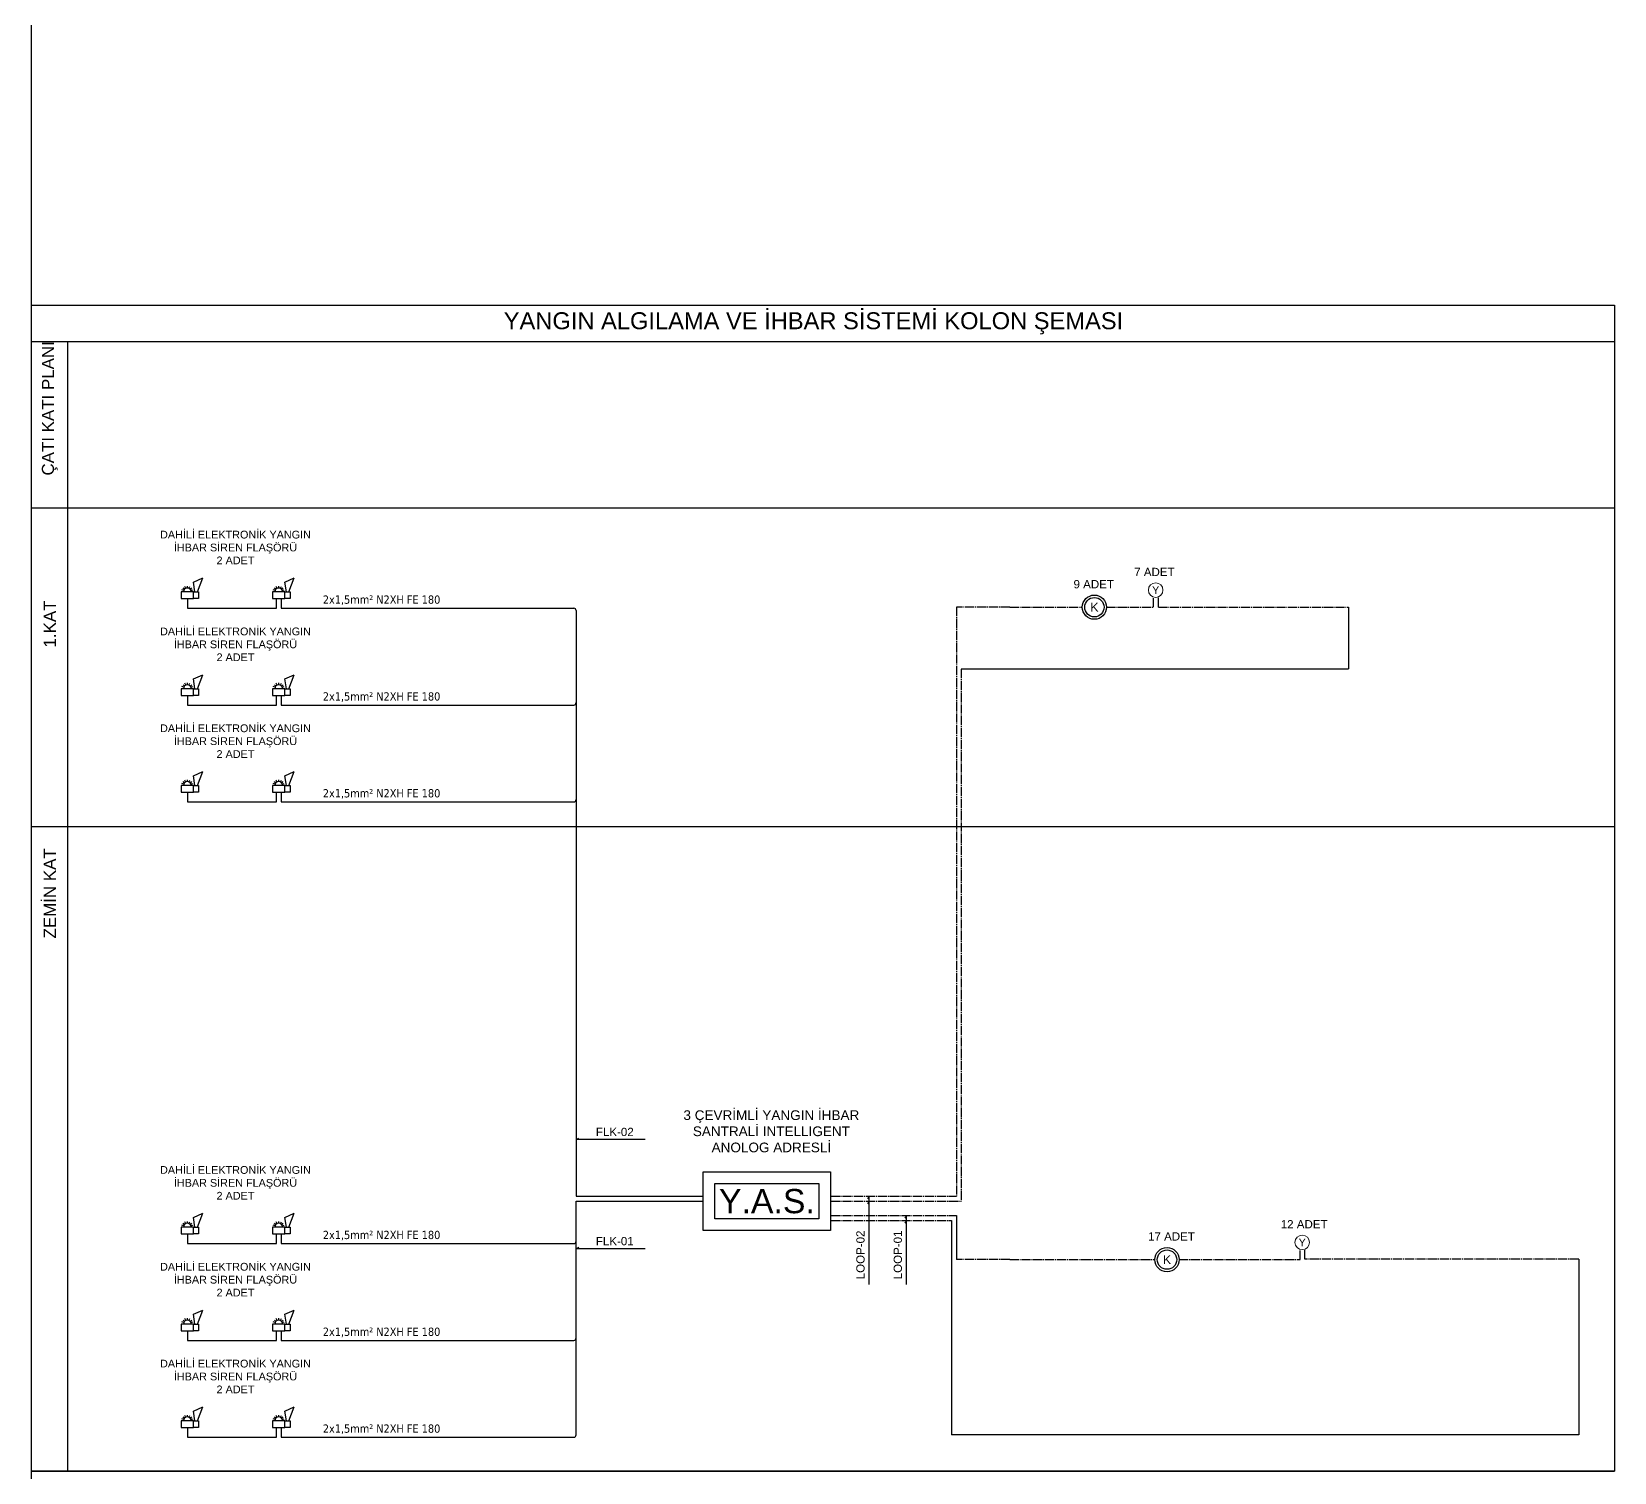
# Model space of a CAD drawing. Header units: millimetres. Extents: x 2046 to 14753, y 2361 to 29276.
# Drawn here: x 11484 to 14753, y 14160 to 17136 of the extents above; entities that cross this region are included whole.
import ezdxf
from ezdxf.enums import TextEntityAlignment as Align

# ---------------------------------------------------------------- set-up
doc = ezdxf.new("R2010")
doc.units = ezdxf.units.MM
doc.linetypes.add('CENTER', pattern=[1.625, 1.25, -0.125, 0.125, -0.125])
for name, color, linetype in [('-GENEL YAZI', 251, 'Continuous'), ('2A-YANGIN ALGILAMA HATTI', 1, 'CENTER'), ('BLK-YANGIN', 3, 'Continuous'), ('BLK-YANGIN YAZI', 9, 'Continuous'), ('UK-BLK-YANGIN', 3, 'Continuous'), ('UK-BLK-YANGIN YAZI', 9, 'Continuous'), ('UK-GENEL YAZI', 251, 'Continuous'), ('UK-YANGIN ALARM HATTI', 5, 'Continuous'), ('UK-YANGIN ALGILAMA HATTI', 1, 'CENTER')]:
    doc.layers.add(name, color=color, linetype=linetype)
doc.layers.add('yazi', color=251, linetype='Continuous', lineweight=25)
doc.styles.add('2A ELEKTRİK', font='swissl.ttf', dxfattribs={"height": 10})
doc.styles.add('AGA', font='tahoma.ttf', dxfattribs={"height": 16})
doc.styles.add('UK-YAZI', font='swissl.ttf', dxfattribs={"height": 10})

# ---------------------------------------------------------------- blocks, each defined once
blk = doc.blocks.new('KD')
at = {"layer": 'BLK-YANGIN'}
for radius in [25, 20]:
    blk.add_circle((0, 0), radius, dxfattribs=at)
at = {"layer": 'BLK-YANGIN YAZI', "style": '2A ELEKTRİK'}
blk.add_text('K', height=18, dxfattribs=at).set_placement((0, 0), align=Align.MIDDLE_CENTER)
blk = doc.blocks.new('YB')
at = {"layer": 'BLK-YANGIN', "lineweight": 0}
blk.add_circle((-0.1, 0.1), 15, dxfattribs=at)
at = {"layer": 'BLK-YANGIN YAZI', "lineweight": 0, "style": '2A ELEKTRİK'}
blk.add_text('Y', height=16, dxfattribs=at).set_placement((-0.1, 0.1), align=Align.MIDDLE_CENTER)
blk = doc.blocks.new('FLK')
at = {"layer": 'BLK-YANGIN'}
for p, q in [((12.5, 33.9), (31.8, 42.6)), ((15.7, 13.6), (12.5, 33.9)), ((20.9, 13.6), (31.8, 42.6)), ((-7.5, 16.8), (-11.3, 18.1)), ((-6.2, 18.9), (-9, 21.8)), ((-3.3, 21), (-5.3, 25)), ((0, 21.7), (0, 25.7)), ((3.3, 21), (5.3, 25)), ((6.2, 18.9), (9, 21.8)), ((7.5, 16.8), (11.3, 18.1))]:
    blk.add_line(p, q, dxfattribs=at)
for points in [[(12.8, 0), (12.8, 13.6), (-12.8, 13.6), (-12.8, 0)], [(23.2, 0), (12.8, 0), (12.8, 13.6), (23.2, 13.6)]]:
    blk.add_lwpolyline(points, close=True, dxfattribs=at)
blk.add_arc((0, 13.6), 8.17, 0, 180, dxfattribs=at)

msp = doc.modelspace()

# ---------------------------------------------------------------- linework, layer by layer
at = {"layer": '-GENEL YAZI', "color": 8}
for p, q in [((11484.215, 16495.778), (14753.481, 16495.778)), ((11484.215, 16152.463), (14753.481, 16152.463)), ((11484.215, 15494.057), (14753.481, 15494.057)), ((11484.215, 14162.6), (14753.481, 14162.6))]:
    msp.add_line(p, q, dxfattribs=at)
msp.add_lwpolyline([(11484.215, 14162.6), (11484.215, 16570.778), (14753.481, 16570.778), (14753.481, 14162.6)], close=True, dxfattribs=at)
for points in [[(11484.215, 16495.778), (14753.481, 16495.778)], [(11559.215, 14162.6), (11559.215, 16495.778)]]:
    msp.add_lwpolyline(points, dxfattribs=at)
at = {"layer": '2A-YANGIN ALGILAMA HATTI'}
for p, q in [((14204.453, 15947.378), (14204.453, 15819.276)), ((14204.453, 15819.276), (13404.478, 15819.276)), ((13384.478, 14680.317), (13384.478, 14237.646)), ((13394.478, 14690.317), (13394.478, 14599.38)), ((14680.442, 14600.08), (14680.442, 14237.646)), ((14680.442, 14237.646), (13384.478, 14237.646))]:
    msp.add_line(p, q, dxfattribs=at)
at = {"layer": 'UK-GENEL YAZI'}
for points in [[(12751.807, 14847.395), (12609.023, 14847.395), (12614.38, 14850.395)], [(13213.946, 14548.259), (13213.946, 14730.317), (13210.946, 14724.96)], [(13213.946, 14552.182), (13213.946, 14720.317), (13210.946, 14714.96)], [(13291.13, 14548.259), (13291.13, 14690.317), (13288.13, 14684.96)], [(13291.13, 14552.182), (13291.13, 14680.317), (13288.13, 14674.96)], [(12751.807, 14621.883), (12609.023, 14621.883), (12614.38, 14624.883)]]:
    msp.add_lwpolyline(points, dxfattribs=at)
at = {"layer": 'UK-GENEL YAZI', "linetype": 'ByBlock'}
for points in [[(12871.362, 14781.124), (13134.587, 14781.124), (13134.587, 14659.511), (12871.362, 14659.511)], [(13110.265, 14683.833), (12895.684, 14683.833), (12895.684, 14756.801), (13110.265, 14756.801)]]:
    msp.add_lwpolyline(points, close=True, dxfattribs=at)
at = {"layer": 'UK-YANGIN ALARM HATTI', "ltscale": 50}
for p, q in [((11999.679, 15964.883), (11999.679, 15944.883)), ((11999.679, 15944.883), (12604.023, 15944.883)), ((12609.023, 15939.883), (12609.023, 14730.317)), ((11999.679, 15764.883), (11999.679, 15744.883)), ((11999.679, 15744.883), (12604.023, 15744.883)), ((11999.679, 15564.883), (11999.679, 15544.883)), ((11999.679, 15544.883), (12604.023, 15544.883)), ((12609.023, 14730.317), (12871.362, 14730.317)), ((12609.023, 14720.317), (12871.362, 14720.317)), ((12609.023, 14237.646), (12609.023, 14720.317)), ((11999.679, 14652.646), (11999.679, 14632.646)), ((11999.679, 14632.646), (12604.023, 14632.646)), ((11999.679, 14452.646), (11999.679, 14432.646)), ((11999.679, 14432.646), (12604.023, 14432.646)), ((11999.679, 14252.646), (11999.679, 14232.646)), ((11999.679, 14232.646), (12604.023, 14232.646))]:
    msp.add_line(p, q, dxfattribs=at)
for points in [[(11805.855, 15964.883), (11805.855, 15944.883), (11989.679, 15944.883), (11989.679, 15964.883)], [(11805.855, 15764.883), (11805.855, 15744.883), (11989.679, 15744.883), (11989.679, 15764.883)], [(11805.855, 15564.883), (11805.855, 15544.883), (11989.679, 15544.883), (11989.679, 15564.883)], [(11805.855, 14652.646), (11805.855, 14632.646), (11989.679, 14632.646), (11989.679, 14652.646)], [(11805.855, 14452.646), (11805.855, 14432.646), (11989.679, 14432.646), (11989.679, 14452.646)], [(11805.855, 14252.646), (11805.855, 14232.646), (11989.679, 14232.646), (11989.679, 14252.646)]]:
    msp.add_lwpolyline(points, dxfattribs=at)
for centre, start, end in [((12604.023, 15939.883), 0, 90), ((12604.023, 15749.883), 270, 0), ((12604.023, 15549.883), 270, 0), ((12604.023, 14637.646), 270, 0), ((12604.023, 14437.646), 270, 0), ((12604.023, 14237.646), 270, 0)]:
    msp.add_arc(centre, 5, start, end, dxfattribs=at)
at = {"layer": 'UK-YANGIN ALGILAMA HATTI', "ltscale": 15}
for p, q in [((13801.719, 15947.04), (13801.719, 15968.003)), ((13811.719, 15947.378), (13811.719, 15968.474)), ((13504.478, 15947.015), (13394.478, 15947.015)), ((13394.478, 15947.015), (13394.478, 14730.317)), ((13504.478, 15947.015), (13654.448, 15947.04)), ((13704.446, 15947.378), (13801.719, 15947.378)), ((13811.719, 15947.378), (14204.453, 15947.378)), ((13404.478, 15819.276), (13404.478, 15399.486)), ((13404.478, 15399.486), (13404.478, 14720.317)), ((13134.587, 14730.317), (13394.478, 14730.317)), ((13134.587, 14720.317), (13404.478, 14720.317)), ((13134.587, 14690.317), (13394.478, 14690.317)), ((13134.587, 14680.317), (13384.478, 14680.317)), ((14104.453, 14599.743), (14104.453, 14620.705)), ((14114.453, 14600.08), (14114.453, 14621.177)), ((13504.478, 14599.38), (13394.478, 14599.38)), ((13504.478, 14599.38), (13654.448, 14599.405)), ((13654.448, 14599.405), (13804.448, 14599.405)), ((13854.451, 14599.743), (14104.453, 14599.743)), ((14680.442, 14600.08), (14114.453, 14600.08))]:
    msp.add_line(p, q, dxfattribs=at)
at = {"layer": 'yazi'}
msp.add_line((11484.215, 11151.662), (11484.215, 26057.18), dxfattribs=at)

# ---------------------------------------------------------------- block references
at = {"layer": 'UK-BLK-YANGIN'}
for p in [(11805.855, 15964.883), (11994.679, 15964.883), (11805.855, 15764.883), (11994.679, 15764.883), (11805.855, 15564.883), (11994.679, 15564.883), (11805.855, 14652.646), (11994.679, 14652.646), (11805.855, 14452.646), (11994.679, 14452.646), (11805.855, 14252.646), (11994.679, 14252.646)]:
    msp.add_blockref('FLK', p, dxfattribs=at)
at = {"layer": 'UK-BLK-YANGIN', "ltscale": 25}
for name, p in [('YB', (13806.141, 15982.28)), ('KD', (13679.448, 15947.04)), ('YB', (14108.874, 14634.983)), ('KD', (13829.448, 14599.405))]:
    msp.add_blockref(name, p, dxfattribs=at)

# ---------------------------------------------------------------- texts
at = {"layer": '-GENEL YAZI', "insert": (13099.147, 16533.278), "char_height": 35, "width": 3543.57476, "attachment_point": 5, "style": '2A ELEKTRİK'}
msp.add_mtext('YANGIN ALGILAMA VE İHBAR SİSTEMİ KOLON ŞEMASI', dxfattribs=at)
at = {"layer": '-GENEL YAZI', "char_height": 25, "attachment_point": 5, "rotation": 90, "style": '2A ELEKTRİK'}
for s, insert, width in [('ÇATI KATI PLANI', (11521.715, 16357.695), 674.91607), ('1.KAT', (11521.715, 15912.352), 674.91607), ('ZEMİN KAT', (11521.715, 15355.96), 798.68783)]:
    msp.add_mtext(s, dxfattribs=dict(at, insert=insert, width=width))
at = {"layer": 'UK-BLK-YANGIN YAZI', "style": '2A ELEKTRİK'}
msp.add_text('Y.A.S.', height=50, dxfattribs=at).set_placement((13002.975, 14720.317), align=Align.MIDDLE_CENTER)
at = {"layer": 'UK-GENEL YAZI', "style": 'UK-YAZI'}
for s, p in [('7 ADET', (13761.649, 16011.278, 0.002)), ('9 ADET', (13636.346, 15985.981, 0.002)), ('FLK-02', (12649.649, 14854.663, 0.002)), ('12 ADET', (14064.382, 14663.981, 0.002)), ('FLK-01', (12649.611, 14629.151, 0.002)), ('17 ADET', (13790.307, 14638.811, 0.002))]:
    msp.add_text(s, height=17.0672, dxfattribs=at).set_placement(p)
for s, p in [('LOOP-02', (13204.7, 14558.847, 0.002)), ('LOOP-01', (13281.885, 14558.847, 0.002))]:
    msp.add_text(s, height=17.0672, rotation=90, dxfattribs=at).set_placement(p)
at = {"layer": 'UK-GENEL YAZI', "attachment_point": 5}
for s, insert, char_height, width, style in [('DAH{\\fArial|b0|i0|c162|p34;İ}L{\\fArial|b0|i0|c162|p34;İ }ELEKTRON{\\fArial|b0|i0|c162|p34;İ}K YANGIN {\\fArial|b0|i0|c162|p34;İ}HBAR S{\\fArial|b0|i0|c162|p34;İ}REN FLA{\\fArial|b0|i0|c162|p34;Ş}ÖRÜ\\P2 ADET', (11905.244, 16070.282), 16, 338.65177, '2A ELEKTRİK'), ('{\\H1.0667x;2x1,5mm² N2XH FE 180}', (12207.025, 15961.342), 16, 258.9021, 'AGA'), ('DAH{\\fArial|b0|i0|c162|p34;İ}L{\\fArial|b0|i0|c162|p34;İ }ELEKTRON{\\fArial|b0|i0|c162|p34;İ}K YANGIN {\\fArial|b0|i0|c162|p34;İ}HBAR S{\\fArial|b0|i0|c162|p34;İ}REN FLA{\\fArial|b0|i0|c162|p34;Ş}ÖRÜ\\P2 ADET', (11905.244, 15870.282), 16, 338.65177, '2A ELEKTRİK'), ('{\\H1.0667x;2x1,5mm² N2XH FE 180}', (12207.025, 15761.342), 16, 258.9021, 'AGA'), ('DAH{\\fArial|b0|i0|c162|p34;İ}L{\\fArial|b0|i0|c162|p34;İ }ELEKTRON{\\fArial|b0|i0|c162|p34;İ}K YANGIN {\\fArial|b0|i0|c162|p34;İ}HBAR S{\\fArial|b0|i0|c162|p34;İ}REN FLA{\\fArial|b0|i0|c162|p34;Ş}ÖRÜ\\P2 ADET', (11905.244, 15670.282), 16, 338.65177, '2A ELEKTRİK'), ('{\\H1.0667x;2x1,5mm² N2XH FE 180}', (12207.025, 15561.342), 16, 258.9021, 'AGA'), ('3 ÇEVRİMLİ YANGIN İHBAR SANTRALİ INTELLIGENT ANOLOG ADRESLİ ', (13012.194, 14864.387), 20, 367.6277, '2A ELEKTRİK'), ('DAH{\\fArial|b0|i0|c162|p34;İ}L{\\fArial|b0|i0|c162|p34;İ }ELEKTRON{\\fArial|b0|i0|c162|p34;İ}K YANGIN {\\fArial|b0|i0|c162|p34;İ}HBAR S{\\fArial|b0|i0|c162|p34;İ}REN FLA{\\fArial|b0|i0|c162|p34;Ş}ÖRÜ\\P2 ADET', (11905.244, 14758.045), 16, 338.65177, '2A ELEKTRİK'), ('{\\H1.0667x;2x1,5mm² N2XH FE 180}', (12207.025, 14649.105), 16, 258.9021, 'AGA'), ('DAH{\\fArial|b0|i0|c162|p34;İ}L{\\fArial|b0|i0|c162|p34;İ }ELEKTRON{\\fArial|b0|i0|c162|p34;İ}K YANGIN {\\fArial|b0|i0|c162|p34;İ}HBAR S{\\fArial|b0|i0|c162|p34;İ}REN FLA{\\fArial|b0|i0|c162|p34;Ş}ÖRÜ\\P2 ADET', (11905.244, 14558.045), 16, 338.65177, '2A ELEKTRİK'), ('{\\H1.0667x;2x1,5mm² N2XH FE 180}', (12207.025, 14449.105), 16, 258.9021, 'AGA'), ('DAH{\\fArial|b0|i0|c162|p34;İ}L{\\fArial|b0|i0|c162|p34;İ }ELEKTRON{\\fArial|b0|i0|c162|p34;İ}K YANGIN {\\fArial|b0|i0|c162|p34;İ}HBAR S{\\fArial|b0|i0|c162|p34;İ}REN FLA{\\fArial|b0|i0|c162|p34;Ş}ÖRÜ\\P2 ADET', (11905.244, 14358.045), 16, 338.65177, '2A ELEKTRİK'), ('{\\H1.0667x;2x1,5mm² N2XH FE 180}', (12207.025, 14249.105), 16, 258.9021, 'AGA')]:
    msp.add_mtext(s, dxfattribs=dict(at, insert=insert, char_height=char_height, width=width, style=style))

doc.saveas('drawing.dxf')
